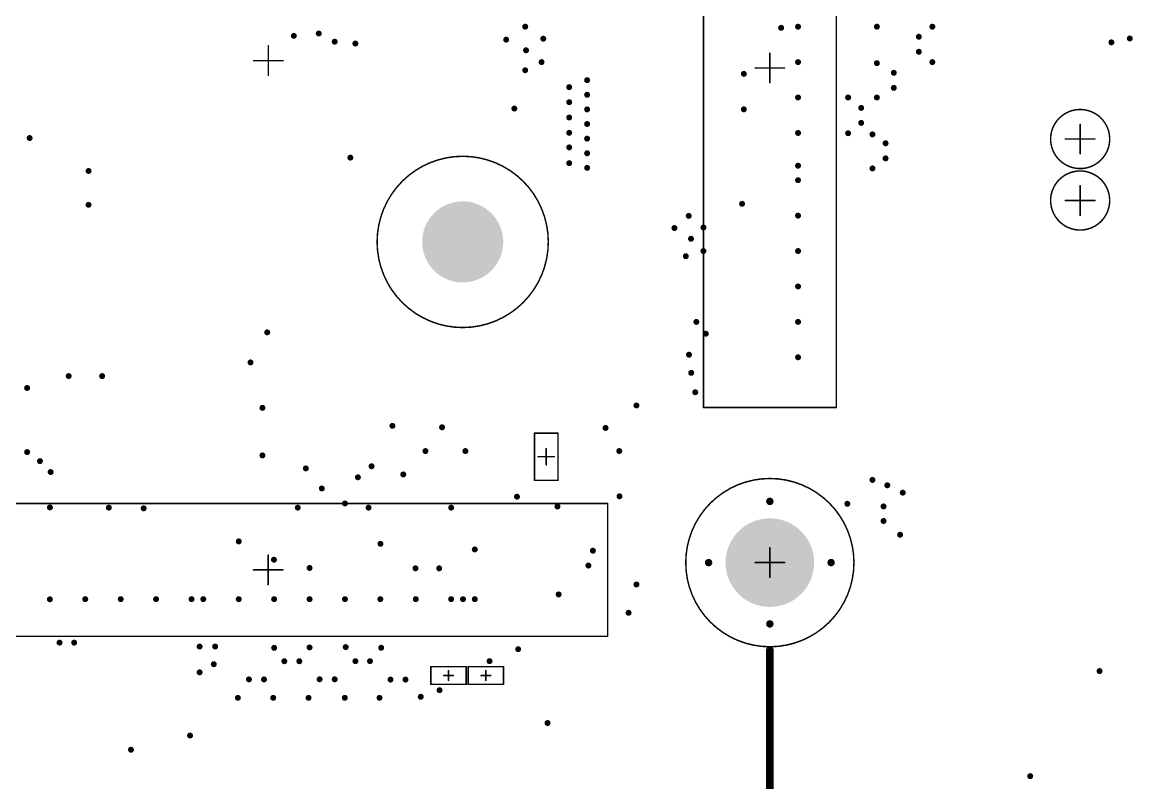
# Model space of a CAD drawing. Header units: inches. Extents: x -0.46 to 4.93, y -0.49 to 6.86.
# Drawn here: x 2.121 to 3.603, y 1.34 to 2.354 of the extents above; entities that cross this region are included whole.
import ezdxf

# ---------------------------------------------------------------- set-up
doc = ezdxf.new("R2010")
doc.units = ezdxf.units.IN
doc.header["$MEASUREMENT"] = 0
for name, color, linetype in [('Dimensions', 56, 'Continuous'), ('Pad Holes', 156, 'Continuous'), ('Top Courtyard', 56, 'Continuous'), ('Via Holes', 16, 'Continuous')]:
    doc.layers.add(name, color=color, linetype=linetype)

# ---------------------------------------------------------------- blocks, each defined once
blk = doc.blocks.new('TP100_200_NS_54')
at = {"layer": 'Top Courtyard'}
for points in [[(0.0394, 0, 0.00197, 0.00197, 1), (-0.0394, 0, 0.00197, 0.00197, 1)], [(-0.0005, 0.0197, 0.000984, 0.000984, 1), (0.0005, 0.0197, 0.000984, 0.000984, 1)], [(-0.0399, 0, 0.000984, 0.000984, 1), (-0.0389, 0, 0.000984, 0.000984, 1)], [(-0.0202, 0, 0.000984, 0.000984, 1), (-0.0192, 0, 0.000984, 0.000984, 1)], [(0.0192, 0, 0.000984, 0.000984, 1), (0.0202, 0, 0.000984, 0.000984, 1)], [(0.0389, 0, 0.000984, 0.000984, 1), (0.0399, 0, 0.000984, 0.000984, 1)], [(-0.0005, -0.0197, 0.000984, 0.000984, 1), (0.0005, -0.0197, 0.000984, 0.000984, 1)]]:
    blk.add_lwpolyline(points, format="xyseb", close=True, dxfattribs=at)
for points in [[(0, 0.0197, 0.00197, 0.00197, 0), (0, -0.0197, 0.00197, 0.00197, 0)], [(-0.0197, 0, 0.00197, 0.00197, 0), (0.0197, 0, 0.00197, 0.00197, 0)]]:
    blk.add_lwpolyline(points, format="xyseb", dxfattribs=at)
blk = doc.blocks.new('TP100_200_NS_55')
at = {"layer": 'Top Courtyard'}
for points in [[(0.0394, 0, 0.00197, 0.00197, 1), (-0.0394, 0, 0.00197, 0.00197, 1)], [(-0.0005, 0.0197, 0.000984, 0.000984, 1), (0.0005, 0.0197, 0.000984, 0.000984, 1)], [(-0.0399, 0, 0.000984, 0.000984, 1), (-0.0389, 0, 0.000984, 0.000984, 1)], [(-0.0202, 0, 0.000984, 0.000984, 1), (-0.0192, 0, 0.000984, 0.000984, 1)], [(0.0192, 0, 0.000984, 0.000984, 1), (0.0202, 0, 0.000984, 0.000984, 1)], [(0.0389, 0, 0.000984, 0.000984, 1), (0.0399, 0, 0.000984, 0.000984, 1)], [(-0.0005, -0.0197, 0.000984, 0.000984, 1), (0.0005, -0.0197, 0.000984, 0.000984, 1)]]:
    blk.add_lwpolyline(points, format="xyseb", close=True, dxfattribs=at)
for points in [[(0, 0.0197, 0.00197, 0.00197, 0), (0, -0.0197, 0.00197, 0.00197, 0)], [(-0.0197, 0, 0.00197, 0.00197, 0), (0.0197, 0, 0.00197, 0.00197, 0)]]:
    blk.add_lwpolyline(points, format="xyseb", dxfattribs=at)
blk = doc.blocks.new('RESC0402_1005__L_123')
at = {"layer": 'Top Courtyard'}
for points in [[(-0.0315, 0.0157, 0.00197, 0.00197, 0), (-0.0315, -0.0157, 0.00197, 0.00197, 0)], [(-0.0315, 0.0157, 0.00197, 0.00197, 0), (0.0315, 0.0157, 0.00197, 0.00197, 0)], [(0.0315, 0.0157, 0.00197, 0.00197, 0), (0.0315, -0.0157, 0.00197, 0.00197, 0)], [(-0.0108, 0, 0.00197, 0.00197, 0), (0.0108, 0, 0.00197, 0.00197, 0)], [(0, 0.0108, 0.00197, 0.00197, 0), (0, -0.0108, 0.00197, 0.00197, 0)], [(-0.0315, -0.0157, 0.00197, 0.00197, 0), (0.0315, -0.0157, 0.00197, 0.00197, 0)]]:
    blk.add_lwpolyline(points, format="xyseb", dxfattribs=at)
for points in [[(-0.032, 0.0157, 0.000984, 0.000984, 1), (-0.031, 0.0157, 0.000984, 0.000984, 1)], [(-0.032, 0.0157, 0.000984, 0.000984, 1), (-0.031, 0.0157, 0.000984, 0.000984, 1)], [(0.031, 0.0157, 0.000984, 0.000984, 1), (0.032, 0.0157, 0.000984, 0.000984, 1)], [(0.031, 0.0157, 0.000984, 0.000984, 1), (0.032, 0.0157, 0.000984, 0.000984, 1)], [(-0.0113, 0, 0.000984, 0.000984, 1), (-0.0103, 0, 0.000984, 0.000984, 1)], [(-0.0005, 0.0108, 0.000984, 0.000984, 1), (0.0005, 0.0108, 0.000984, 0.000984, 1)], [(0.0103, 0, 0.000984, 0.000984, 1), (0.0113, 0, 0.000984, 0.000984, 1)], [(-0.032, -0.0157, 0.000984, 0.000984, 1), (-0.031, -0.0157, 0.000984, 0.000984, 1)], [(-0.032, -0.0157, 0.000984, 0.000984, 1), (-0.031, -0.0157, 0.000984, 0.000984, 1)], [(-0.0005, -0.0108, 0.000984, 0.000984, 1), (0.0005, -0.0108, 0.000984, 0.000984, 1)], [(0.031, -0.0157, 0.000984, 0.000984, 1), (0.032, -0.0157, 0.000984, 0.000984, 1)], [(0.031, -0.0157, 0.000984, 0.000984, 1), (0.032, -0.0157, 0.000984, 0.000984, 1)]]:
    blk.add_lwpolyline(points, format="xyseb", close=True, dxfattribs=at)
blk = doc.blocks.new('MOUNTING_HOLE_M2_5_385')
at = {"layer": 'Pad Holes'}
h = blk.add_hatch(color=7, dxfattribs=at)
edge = h.paths.add_edge_path()
edge.add_arc((0, 0), 0.0541, 0, 360)
at = {"layer": 'Top Courtyard'}
for points in [[(0.1142, 0, 0.00197, 0.00197, 1), (-0.1142, 0, 0.00197, 0.00197, 1)], [(-0.1147, 0, 0.000984, 0.000984, 1), (-0.1137, 0, 0.000984, 0.000984, 1)], [(0.1137, 0, 0.000984, 0.000984, 1), (0.1147, 0, 0.000984, 0.000984, 1)]]:
    blk.add_lwpolyline(points, format="xyseb", close=True, dxfattribs=at)
blk = doc.blocks.new('RESC0201_0603__L_687')
at = {"layer": 'Top Courtyard'}
for points in [[(-0.0236, -0.0118, 0.00197, 0.00197, 0), (-0.0236, 0.0118, 0.00197, 0.00197, 0)], [(-0.0236, 0.0118, 0.00197, 0.00197, 0), (0.0236, 0.0118, 0.00197, 0.00197, 0)], [(-0.0065, 0, 0.00197, 0.00197, 0), (0.0065, 0, 0.00197, 0.00197, 0)], [(0, -0.0065, 0.00197, 0.00197, 0), (0, 0.0065, 0.00197, 0.00197, 0)], [(0.0236, -0.0118, 0.00197, 0.00197, 0), (0.0236, 0.0118, 0.00197, 0.00197, 0)], [(-0.0236, -0.0118, 0.00197, 0.00197, 0), (0.0236, -0.0118, 0.00197, 0.00197, 0)]]:
    blk.add_lwpolyline(points, format="xyseb", dxfattribs=at)
for points in [[(-0.0241, 0.0118, 0.000984, 0.000984, 1), (-0.0231, 0.0118, 0.000984, 0.000984, 1)], [(-0.0241, 0.0118, 0.000984, 0.000984, 1), (-0.0231, 0.0118, 0.000984, 0.000984, 1)], [(-0.007, 0, 0.000984, 0.000984, 1), (-0.006, 0, 0.000984, 0.000984, 1)], [(-0.0005, 0.0065, 0.000984, 0.000984, 1), (0.0005, 0.0065, 0.000984, 0.000984, 1)], [(0.006, 0, 0.000984, 0.000984, 1), (0.007, 0, 0.000984, 0.000984, 1)], [(0.0231, 0.0118, 0.000984, 0.000984, 1), (0.0241, 0.0118, 0.000984, 0.000984, 1)], [(0.0231, 0.0118, 0.000984, 0.000984, 1), (0.0241, 0.0118, 0.000984, 0.000984, 1)], [(-0.0241, -0.0118, 0.000984, 0.000984, 1), (-0.0231, -0.0118, 0.000984, 0.000984, 1)], [(-0.0241, -0.0118, 0.000984, 0.000984, 1), (-0.0231, -0.0118, 0.000984, 0.000984, 1)], [(-0.0005, -0.0065, 0.000984, 0.000984, 1), (0.0005, -0.0065, 0.000984, 0.000984, 1)], [(0.0231, -0.0118, 0.000984, 0.000984, 1), (0.0241, -0.0118, 0.000984, 0.000984, 1)], [(0.0231, -0.0118, 0.000984, 0.000984, 1), (0.0241, -0.0118, 0.000984, 0.000984, 1)]]:
    blk.add_lwpolyline(points, format="xyseb", close=True, dxfattribs=at)
blk = doc.blocks.new('RESC0201_0603__L_730')
at = {"layer": 'Top Courtyard'}
for points in [[(-0.0236, 0.0118, 0.00197, 0.00197, 0), (-0.0236, -0.0118, 0.00197, 0.00197, 0)], [(0.0236, 0.0118, 0.00197, 0.00197, 0), (-0.0236, 0.0118, 0.00197, 0.00197, 0)], [(0.0065, 0, 0.00197, 0.00197, 0), (-0.0065, 0, 0.00197, 0.00197, 0)], [(0, 0.0065, 0.00197, 0.00197, 0), (0, -0.0065, 0.00197, 0.00197, 0)], [(0.0236, 0.0118, 0.00197, 0.00197, 0), (0.0236, -0.0118, 0.00197, 0.00197, 0)], [(0.0236, -0.0118, 0.00197, 0.00197, 0), (-0.0236, -0.0118, 0.00197, 0.00197, 0)]]:
    blk.add_lwpolyline(points, format="xyseb", dxfattribs=at)
for points in [[(-0.0241, 0.0118, 0.000984, 0.000984, 1), (-0.0231, 0.0118, 0.000984, 0.000984, 1)], [(-0.0241, 0.0118, 0.000984, 0.000984, 1), (-0.0231, 0.0118, 0.000984, 0.000984, 1)], [(-0.007, 0, 0.000984, 0.000984, 1), (-0.006, 0, 0.000984, 0.000984, 1)], [(-0.0005, 0.0065, 0.000984, 0.000984, 1), (0.0005, 0.0065, 0.000984, 0.000984, 1)], [(0.006, 0, 0.000984, 0.000984, 1), (0.007, 0, 0.000984, 0.000984, 1)], [(0.0231, 0.0118, 0.000984, 0.000984, 1), (0.0241, 0.0118, 0.000984, 0.000984, 1)], [(0.0231, 0.0118, 0.000984, 0.000984, 1), (0.0241, 0.0118, 0.000984, 0.000984, 1)], [(-0.0241, -0.0118, 0.000984, 0.000984, 1), (-0.0231, -0.0118, 0.000984, 0.000984, 1)], [(-0.0241, -0.0118, 0.000984, 0.000984, 1), (-0.0231, -0.0118, 0.000984, 0.000984, 1)], [(-0.0005, -0.0065, 0.000984, 0.000984, 1), (0.0005, -0.0065, 0.000984, 0.000984, 1)], [(0.0231, -0.0118, 0.000984, 0.000984, 1), (0.0241, -0.0118, 0.000984, 0.000984, 1)], [(0.0231, -0.0118, 0.000984, 0.000984, 1), (0.0241, -0.0118, 0.000984, 0.000984, 1)]]:
    blk.add_lwpolyline(points, format="xyseb", close=True, dxfattribs=at)
blk = doc.blocks.new('9774030243R_760')
at = {"layer": 'Pad Holes'}
h = blk.add_hatch(color=7, dxfattribs=at)
edge = h.paths.add_edge_path()
edge.add_arc((0, 0), 0.0591, 0, 360)
at = {"layer": 'Via Holes'}
h = blk.add_hatch(color=7, dxfattribs=at)
edge = h.paths.add_edge_path()
edge.add_arc((0, 0.0817), 0.005, 0, 360)
h = blk.add_hatch(color=7, dxfattribs=at)
edge = h.paths.add_edge_path()
edge.add_arc((-0.0817, 0), 0.005, 0, 360)
h = blk.add_hatch(color=7, dxfattribs=at)
edge = h.paths.add_edge_path()
edge.add_arc((0.0817, 0), 0.005, 0, 360)
h = blk.add_hatch(color=7, dxfattribs=at)
edge = h.paths.add_edge_path()
edge.add_arc((0, -0.0817), 0.005, 0, 360)
at = {"layer": 'Top Courtyard'}
for points in [[(0.1122, 0, 0.00197, 0.00197, 1), (-0.1122, 0, 0.00197, 0.00197, 1)], [(-0.0005, 0.0197, 0.000984, 0.000984, 1), (0.0005, 0.0197, 0.000984, 0.000984, 1)], [(-0.1127, 0, 0.000984, 0.000984, 1), (-0.1117, 0, 0.000984, 0.000984, 1)], [(-0.0202, 0, 0.000984, 0.000984, 1), (-0.0192, 0, 0.000984, 0.000984, 1)], [(0.0192, 0, 0.000984, 0.000984, 1), (0.0202, 0, 0.000984, 0.000984, 1)], [(0.1117, 0, 0.000984, 0.000984, 1), (0.1127, 0, 0.000984, 0.000984, 1)], [(-0.0005, -0.0197, 0.000984, 0.000984, 1), (0.0005, -0.0197, 0.000984, 0.000984, 1)]]:
    blk.add_lwpolyline(points, format="xyseb", close=True, dxfattribs=at)
for points in [[(0, -0.0197, 0.00197, 0.00197, 0), (0, 0.0197, 0.00197, 0.00197, 0)], [(0.0197, 0, 0.00197, 0.00197, 0), (-0.0197, 0, 0.00197, 0.00197, 0)]]:
    blk.add_lwpolyline(points, format="xyseb", dxfattribs=at)
blk = doc.blocks.new('SOM_MAX_CONN_C_DF40HC_3_0_100DS_0_4V________781')
at = {"layer": 'Top Courtyard'}
for points in [[(-0.0886, 0.4528, 0.00197, 0.00197, 0), (-0.0886, -0.4528, 0.00197, 0.00197, 0)], [(-0.0886, 0.4528, 0.00197, 0.00197, 0), (0.0886, 0.4528, 0.00197, 0.00197, 0)], [(0.0886, 0.4528, 0.00197, 0.00197, 0), (0.0886, -0.4528, 0.00197, 0.00197, 0)], [(0, 0.0197, 0.00197, 0.00197, 0), (0, -0.0197, 0.00197, 0.00197, 0)], [(-0.0197, 0, 0.00197, 0.00197, 0), (0.0197, 0, 0.00197, 0.00197, 0)], [(-0.0886, -0.4528, 0.00197, 0.00197, 0), (0.0886, -0.4528, 0.00197, 0.00197, 0)]]:
    blk.add_lwpolyline(points, format="xyseb", dxfattribs=at)
for points in [[(-0.0891, 0.4528, 0.000984, 0.000984, 1), (-0.0881, 0.4528, 0.000984, 0.000984, 1)], [(-0.0891, 0.4528, 0.000984, 0.000984, 1), (-0.0881, 0.4528, 0.000984, 0.000984, 1)], [(0.0881, 0.4528, 0.000984, 0.000984, 1), (0.0891, 0.4528, 0.000984, 0.000984, 1)], [(0.0881, 0.4528, 0.000984, 0.000984, 1), (0.0891, 0.4528, 0.000984, 0.000984, 1)], [(-0.0005, 0.0197, 0.000984, 0.000984, 1), (0.0005, 0.0197, 0.000984, 0.000984, 1)], [(-0.0202, 0, 0.000984, 0.000984, 1), (-0.0192, 0, 0.000984, 0.000984, 1)], [(0.0192, 0, 0.000984, 0.000984, 1), (0.0202, 0, 0.000984, 0.000984, 1)], [(-0.0005, -0.0197, 0.000984, 0.000984, 1), (0.0005, -0.0197, 0.000984, 0.000984, 1)], [(-0.0891, -0.4528, 0.000984, 0.000984, 1), (-0.0881, -0.4528, 0.000984, 0.000984, 1)], [(-0.0891, -0.4528, 0.000984, 0.000984, 1), (-0.0881, -0.4528, 0.000984, 0.000984, 1)], [(0.0881, -0.4528, 0.000984, 0.000984, 1), (0.0891, -0.4528, 0.000984, 0.000984, 1)], [(0.0881, -0.4528, 0.000984, 0.000984, 1), (0.0891, -0.4528, 0.000984, 0.000984, 1)]]:
    blk.add_lwpolyline(points, format="xyseb", close=True, dxfattribs=at)
blk = doc.blocks.new('DF40HC_3_0__100DS_0_4V__S_M_MAX_A_S4_F_________1_786')
at = {"layer": 'Top Courtyard'}
for points in [[(-0.557, 0.6691, 0.00197, 0.00197, 1), (-0.7814, 0.6691, 0.00197, 0.00197, 1)], [(-0.4434, 0.7577, 0.000984, 0.000984, 1), (-0.4424, 0.7577, 0.000984, 0.000984, 1)], [(-0.4434, 0.7577, 0.000984, 0.000984, 1), (-0.4424, 0.7577, 0.000984, 0.000984, 1)], [(0.4621, 0.7577, 0.000984, 0.000984, 1), (0.4631, 0.7577, 0.000984, 0.000984, 1)], [(0.4621, 0.7577, 0.000984, 0.000984, 1), (0.4631, 0.7577, 0.000984, 0.000984, 1)], [(-0.6697, 0.6888, 0.000984, 0.000984, 1), (-0.6687, 0.6888, 0.000984, 0.000984, 1)], [(0.0094, 0.6888, 0.000984, 0.000984, 1), (0.0103, 0.6888, 0.000984, 0.000984, 1)], [(0.6689, 0.6888, 0.000984, 0.000984, 1), (0.6699, 0.6888, 0.000984, 0.000984, 1)], [(-0.7819, 0.6691, 0.000984, 0.000984, 1), (-0.7809, 0.6691, 0.000984, 0.000984, 1)], [(-0.6893, 0.6691, 0.000984, 0.000984, 1), (-0.6884, 0.6691, 0.000984, 0.000984, 1)], [(-0.65, 0.6691, 0.000984, 0.000984, 1), (-0.649, 0.6691, 0.000984, 0.000984, 1)], [(-0.5575, 0.6691, 0.000984, 0.000984, 1), (-0.5565, 0.6691, 0.000984, 0.000984, 1)], [(-0.0103, 0.6691, 0.000984, 0.000984, 1), (-0.0093, 0.6691, 0.000984, 0.000984, 1)], [(0.029, 0.6691, 0.000984, 0.000984, 1), (0.03, 0.6691, 0.000984, 0.000984, 1)], [(0.6492, 0.6691, 0.000984, 0.000984, 1), (0.6502, 0.6691, 0.000984, 0.000984, 1)], [(0.6886, 0.6691, 0.000984, 0.000984, 1), (0.6896, 0.6691, 0.000984, 0.000984, 1)], [(-0.6697, 0.6495, 0.000984, 0.000984, 1), (-0.6687, 0.6495, 0.000984, 0.000984, 1)], [(0.0094, 0.6495, 0.000984, 0.000984, 1), (0.0103, 0.6495, 0.000984, 0.000984, 1)], [(0.6689, 0.6495, 0.000984, 0.000984, 1), (0.6699, 0.6495, 0.000984, 0.000984, 1)], [(-0.4434, 0.5806, 0.000984, 0.000984, 1), (-0.4424, 0.5806, 0.000984, 0.000984, 1)], [(-0.4434, 0.5806, 0.000984, 0.000984, 1), (-0.4424, 0.5806, 0.000984, 0.000984, 1)], [(0.4621, 0.5806, 0.000984, 0.000984, 1), (0.4631, 0.5806, 0.000984, 0.000984, 1)], [(0.4621, 0.5806, 0.000984, 0.000984, 1), (0.4631, 0.5806, 0.000984, 0.000984, 1)], [(-0.0005, 0.0197, 0.000984, 0.000984, 1), (0.0005, 0.0197, 0.000984, 0.000984, 1)], [(0.6787, 0.0195, 0.000984, 0.000984, 1), (0.6796, 0.0195, 0.000984, 0.000984, 1)], [(-0.0202, 0, 0.000984, 0.000984, 1), (-0.0192, 0, 0.000984, 0.000984, 1)], [(0.0192, 0, 0.000984, 0.000984, 1), (0.0202, 0, 0.000984, 0.000984, 1)], [(0.659, -0.0001, 0.000984, 0.000984, 1), (0.66, -0.0001, 0.000984, 0.000984, 1)], [(0.6983, -0.0001, 0.000984, 0.000984, 1), (0.6993, -0.0001, 0.000984, 0.000984, 1)], [(-0.0005, -0.0197, 0.000984, 0.000984, 1), (0.0005, -0.0197, 0.000984, 0.000984, 1)], [(0.6787, -0.0198, 0.000984, 0.000984, 1), (0.6796, -0.0198, 0.000984, 0.000984, 1)], [(-0.6697, -0.6497, 0.000984, 0.000984, 1), (-0.6687, -0.6497, 0.000984, 0.000984, 1)], [(0.0094, -0.6497, 0.000984, 0.000984, 1), (0.0103, -0.6497, 0.000984, 0.000984, 1)], [(0.6689, -0.6497, 0.000984, 0.000984, 1), (0.6699, -0.6497, 0.000984, 0.000984, 1)], [(-0.6893, -0.6694, 0.000984, 0.000984, 1), (-0.6884, -0.6694, 0.000984, 0.000984, 1)], [(-0.65, -0.6694, 0.000984, 0.000984, 1), (-0.649, -0.6694, 0.000984, 0.000984, 1)], [(-0.0103, -0.6694, 0.000984, 0.000984, 1), (-0.0093, -0.6694, 0.000984, 0.000984, 1)], [(0.029, -0.6694, 0.000984, 0.000984, 1), (0.03, -0.6694, 0.000984, 0.000984, 1)], [(0.6492, -0.6694, 0.000984, 0.000984, 1), (0.6502, -0.6694, 0.000984, 0.000984, 1)], [(0.6886, -0.6694, 0.000984, 0.000984, 1), (0.6896, -0.6694, 0.000984, 0.000984, 1)], [(-0.6697, -0.6891, 0.000984, 0.000984, 1), (-0.6687, -0.6891, 0.000984, 0.000984, 1)], [(0.0094, -0.6891, 0.000984, 0.000984, 1), (0.0103, -0.6891, 0.000984, 0.000984, 1)], [(0.6689, -0.6891, 0.000984, 0.000984, 1), (0.6699, -0.6891, 0.000984, 0.000984, 1)]]:
    blk.add_lwpolyline(points, format="xyseb", close=True, dxfattribs=at)
for points in [[(0.4626, 0.7577, 0.00197, 0.00197, 0), (-0.4429, 0.7577, 0.00197, 0.00197, 0)], [(-0.4429, 0.5806, 0.00197, 0.00197, 0), (-0.4429, 0.7577, 0.00197, 0.00197, 0)], [(0.4626, 0.5806, 0.00197, 0.00197, 0), (0.4626, 0.7577, 0.00197, 0.00197, 0)], [(-0.6692, 0.6495, 0.00197, 0.00197, 0), (-0.6692, 0.6888, 0.00197, 0.00197, 0)], [(0.0099, 0.6495, 0.00197, 0.00197, 0), (0.0099, 0.6888, 0.00197, 0.00197, 0)], [(0.6694, 0.6495, 0.00197, 0.00197, 0), (0.6694, 0.6888, 0.00197, 0.00197, 0)], [(-0.6495, 0.6691, 0.00197, 0.00197, 0), (-0.6888, 0.6691, 0.00197, 0.00197, 0)], [(0.0295, 0.6691, 0.00197, 0.00197, 0), (-0.0098, 0.6691, 0.00197, 0.00197, 0)], [(0.6891, 0.6691, 0.00197, 0.00197, 0), (0.6497, 0.6691, 0.00197, 0.00197, 0)], [(0.4626, 0.5806, 0.00197, 0.00197, 0), (-0.4429, 0.5806, 0.00197, 0.00197, 0)], [(0, -0.0197, 0.00197, 0.00197, 0), (0, 0.0197, 0.00197, 0.00197, 0)], [(0.6791, -0.0198, 0.00197, 0.00197, 0), (0.6791, 0.0195, 0.00197, 0.00197, 0)], [(0.0197, 0, 0.00197, 0.00197, 0), (-0.0197, 0, 0.00197, 0.00197, 0)], [(0.6988, -0.0001, 0.00197, 0.00197, 0), (0.6595, -0.0001, 0.00197, 0.00197, 0)], [(-0.6692, -0.6891, 0.00197, 0.00197, 0), (-0.6692, -0.6497, 0.00197, 0.00197, 0)], [(0.0099, -0.6891, 0.00197, 0.00197, 0), (0.0099, -0.6497, 0.00197, 0.00197, 0)], [(0.6694, -0.6891, 0.00197, 0.00197, 0), (0.6694, -0.6497, 0.00197, 0.00197, 0)], [(-0.6495, -0.6694, 0.00197, 0.00197, 0), (-0.6888, -0.6694, 0.00197, 0.00197, 0)], [(0.0295, -0.6694, 0.00197, 0.00197, 0), (-0.0098, -0.6694, 0.00197, 0.00197, 0)], [(0.6891, -0.6694, 0.00197, 0.00197, 0), (0.6497, -0.6694, 0.00197, 0.00197, 0)]]:
    blk.add_lwpolyline(points, format="xyseb", dxfattribs=at)

msp = doc.modelspace()

# ---------------------------------------------------------------- hatches: boundary and pattern name
at = {"layer": 'Via Holes'}
h = msp.add_hatch(color=7, dxfattribs=at)
edge = h.paths.add_edge_path()
edge.add_arc((2.5171, 2.3387), 0.004, 0, 360)
h = msp.add_hatch(color=7, dxfattribs=at)
edge = h.paths.add_edge_path()
edge.add_arc((2.7926, 2.3478), 0.004, 0, 360)
h = msp.add_hatch(color=7, dxfattribs=at)
edge = h.paths.add_edge_path()
edge.add_arc((3.134, 2.3463), 0.004, 0, 360)
h = msp.add_hatch(color=7, dxfattribs=at)
edge = h.paths.add_edge_path()
edge.add_arc((3.1566, 2.3478), 0.004, 0, 360)
h = msp.add_hatch(color=7, dxfattribs=at)
edge = h.paths.add_edge_path()
edge.add_arc((3.2618, 2.3478), 0.004, 0, 360)
h = msp.add_hatch(color=7, dxfattribs=at)
edge = h.paths.add_edge_path()
edge.add_arc((3.3358, 2.3478), 0.004, 0, 360)
h = msp.add_hatch(color=7, dxfattribs=at)
edge = h.paths.add_edge_path()
edge.add_arc((2.4839, 2.3356), 0.004, 0, 360)
h = msp.add_hatch(color=7, dxfattribs=at)
edge = h.paths.add_edge_path()
edge.add_arc((2.5384, 2.3278), 0.004, 0, 360)
h = msp.add_hatch(color=7, dxfattribs=at)
edge = h.paths.add_edge_path()
edge.add_arc((2.566, 2.3253), 0.004, 0, 360)
h = msp.add_hatch(color=7, dxfattribs=at)
edge = h.paths.add_edge_path()
edge.add_arc((2.7672, 2.3305), 0.004, 0, 360)
h = msp.add_hatch(color=7, dxfattribs=at)
edge = h.paths.add_edge_path()
edge.add_arc((2.8167, 2.3318), 0.004, 0, 360)
h = msp.add_hatch(color=7, dxfattribs=at)
edge = h.paths.add_edge_path()
edge.add_arc((3.3178, 2.3344), 0.004, 0, 360)
h = msp.add_hatch(color=7, dxfattribs=at)
edge = h.paths.add_edge_path()
edge.add_arc((3.5747, 2.3269), 0.004, 0, 360)
h = msp.add_hatch(color=7, dxfattribs=at)
edge = h.paths.add_edge_path()
edge.add_arc((3.5992, 2.3321), 0.004, 0, 360)
h = msp.add_hatch(color=7, dxfattribs=at)
edge = h.paths.add_edge_path()
edge.add_arc((2.7937, 2.3163), 0.004, 0, 360)
h = msp.add_hatch(color=7, dxfattribs=at)
edge = h.paths.add_edge_path()
edge.add_arc((3.3178, 2.3144), 0.004, 0, 360)
h = msp.add_hatch(color=7, dxfattribs=at)
edge = h.paths.add_edge_path()
edge.add_arc((2.8144, 2.3006), 0.004, 0, 360)
h = msp.add_hatch(color=7, dxfattribs=at)
edge = h.paths.add_edge_path()
edge.add_arc((3.1566, 2.3006), 0.004, 0, 360)
h = msp.add_hatch(color=7, dxfattribs=at)
edge = h.paths.add_edge_path()
edge.add_arc((3.2618, 2.2992), 0.004, 0, 360)
h = msp.add_hatch(color=7, dxfattribs=at)
edge = h.paths.add_edge_path()
edge.add_arc((3.3358, 2.3006), 0.004, 0, 360)
h = msp.add_hatch(color=7, dxfattribs=at)
edge = h.paths.add_edge_path()
edge.add_arc((2.7926, 2.2897), 0.004, 0, 360)
h = msp.add_hatch(color=7, dxfattribs=at)
edge = h.paths.add_edge_path()
edge.add_arc((3.0843, 2.2849), 0.004, 0, 360)
h = msp.add_hatch(color=7, dxfattribs=at)
edge = h.paths.add_edge_path()
edge.add_arc((3.2844, 2.2863), 0.004, 0, 360)
h = msp.add_hatch(color=7, dxfattribs=at)
edge = h.paths.add_edge_path()
edge.add_arc((2.8513, 2.2672), 0.004, 0, 360)
h = msp.add_hatch(color=7, dxfattribs=at)
edge = h.paths.add_edge_path()
edge.add_arc((2.8752, 2.2765), 0.004, 0, 360)
h = msp.add_hatch(color=7, dxfattribs=at)
edge = h.paths.add_edge_path()
edge.add_arc((3.2844, 2.2662), 0.004, 0, 360)
h = msp.add_hatch(color=7, dxfattribs=at)
edge = h.paths.add_edge_path()
edge.add_arc((2.8752, 2.257), 0.004, 0, 360)
h = msp.add_hatch(color=7, dxfattribs=at)
edge = h.paths.add_edge_path()
edge.add_arc((3.1566, 2.2534), 0.004, 0, 360)
h = msp.add_hatch(color=7, dxfattribs=at)
edge = h.paths.add_edge_path()
edge.add_arc((3.2234, 2.2534), 0.004, 0, 360)
h = msp.add_hatch(color=7, dxfattribs=at)
edge = h.paths.add_edge_path()
edge.add_arc((3.2618, 2.2534), 0.004, 0, 360)
h = msp.add_hatch(color=7, dxfattribs=at)
edge = h.paths.add_edge_path()
edge.add_arc((2.7781, 2.2386), 0.004, 0, 360)
h = msp.add_hatch(color=7, dxfattribs=at)
edge = h.paths.add_edge_path()
edge.add_arc((2.8513, 2.2471), 0.004, 0, 360)
h = msp.add_hatch(color=7, dxfattribs=at)
edge = h.paths.add_edge_path()
edge.add_arc((2.8752, 2.2375), 0.004, 0, 360)
h = msp.add_hatch(color=7, dxfattribs=at)
edge = h.paths.add_edge_path()
edge.add_arc((3.0843, 2.2376), 0.004, 0, 360)
h = msp.add_hatch(color=7, dxfattribs=at)
edge = h.paths.add_edge_path()
edge.add_arc((3.2409, 2.2395), 0.004, 0, 360)
h = msp.add_hatch(color=7, dxfattribs=at)
edge = h.paths.add_edge_path()
edge.add_arc((2.8513, 2.2267), 0.004, 0, 360)
h = msp.add_hatch(color=7, dxfattribs=at)
edge = h.paths.add_edge_path()
edge.add_arc((3.2409, 2.2195), 0.004, 0, 360)
h = msp.add_hatch(color=7, dxfattribs=at)
edge = h.paths.add_edge_path()
edge.add_arc((2.8513, 2.2063), 0.004, 0, 360)
h = msp.add_hatch(color=7, dxfattribs=at)
edge = h.paths.add_edge_path()
edge.add_arc((2.8752, 2.218), 0.004, 0, 360)
h = msp.add_hatch(color=7, dxfattribs=at)
edge = h.paths.add_edge_path()
edge.add_arc((3.1566, 2.2061), 0.004, 0, 360)
h = msp.add_hatch(color=7, dxfattribs=at)
edge = h.paths.add_edge_path()
edge.add_arc((3.2234, 2.2057), 0.004, 0, 360)
h = msp.add_hatch(color=7, dxfattribs=at)
edge = h.paths.add_edge_path()
edge.add_arc((3.2559, 2.2042), 0.004, 0, 360)
h = msp.add_hatch(color=7, dxfattribs=at)
edge = h.paths.add_edge_path()
edge.add_arc((2.1314, 2.1993), 0.004, 0, 360)
h = msp.add_hatch(color=7, dxfattribs=at)
edge = h.paths.add_edge_path()
edge.add_arc((2.8752, 2.1985), 0.004, 0, 360)
h = msp.add_hatch(color=7, dxfattribs=at)
edge = h.paths.add_edge_path()
edge.add_arc((3.2734, 2.1923), 0.004, 0, 360)
h = msp.add_hatch(color=7, dxfattribs=at)
edge = h.paths.add_edge_path()
edge.add_arc((2.8513, 2.1868), 0.004, 0, 360)
h = msp.add_hatch(color=7, dxfattribs=at)
edge = h.paths.add_edge_path()
edge.add_arc((2.8752, 2.179), 0.004, 0, 360)
h = msp.add_hatch(color=7, dxfattribs=at)
edge = h.paths.add_edge_path()
edge.add_arc((2.5593, 2.1732), 0.004, 0, 360)
h = msp.add_hatch(color=7, dxfattribs=at)
edge = h.paths.add_edge_path()
edge.add_arc((2.8513, 2.1658), 0.004, 0, 360)
h = msp.add_hatch(color=7, dxfattribs=at)
edge = h.paths.add_edge_path()
edge.add_arc((2.8752, 2.1595), 0.004, 0, 360)
h = msp.add_hatch(color=7, dxfattribs=at)
edge = h.paths.add_edge_path()
edge.add_arc((3.1566, 2.1624), 0.004, 0, 360)
h = msp.add_hatch(color=7, dxfattribs=at)
edge = h.paths.add_edge_path()
edge.add_arc((3.2734, 2.1722), 0.004, 0, 360)
h = msp.add_hatch(color=7, dxfattribs=at)
edge = h.paths.add_edge_path()
edge.add_arc((2.21, 2.1554), 0.004, 0, 360)
h = msp.add_hatch(color=7, dxfattribs=at)
edge = h.paths.add_edge_path()
edge.add_arc((3.2559, 2.1588), 0.004, 0, 360)
h = msp.add_hatch(color=7, dxfattribs=at)
edge = h.paths.add_edge_path()
edge.add_arc((3.1566, 2.1431), 0.004, 0, 360)
h = msp.add_hatch(color=7, dxfattribs=at)
edge = h.paths.add_edge_path()
edge.add_arc((2.21, 2.1103), 0.004, 0, 360)
h = msp.add_hatch(color=7, dxfattribs=at)
edge = h.paths.add_edge_path()
edge.add_arc((3.0819, 2.1116), 0.004, 0, 360)
h = msp.add_hatch(color=7, dxfattribs=at)
edge = h.paths.add_edge_path()
edge.add_arc((3.0108, 2.0955), 0.004, 0, 360)
h = msp.add_hatch(color=7, dxfattribs=at)
edge = h.paths.add_edge_path()
edge.add_arc((3.1566, 2.0958), 0.004, 0, 360)
h = msp.add_hatch(color=7, dxfattribs=at)
edge = h.paths.add_edge_path()
edge.add_arc((2.9917, 2.0793), 0.004, 0, 360)
h = msp.add_hatch(color=7, dxfattribs=at)
edge = h.paths.add_edge_path()
edge.add_arc((3.0304, 2.08), 0.004, 0, 360)
h = msp.add_hatch(color=7, dxfattribs=at)
edge = h.paths.add_edge_path()
edge.add_arc((3.0138, 2.065), 0.004, 0, 360)
h = msp.add_hatch(color=7, dxfattribs=at)
edge = h.paths.add_edge_path()
edge.add_arc((3.0069, 2.0417), 0.004, 0, 360)
h = msp.add_hatch(color=7, dxfattribs=at)
edge = h.paths.add_edge_path()
edge.add_arc((3.0304, 2.0486), 0.004, 0, 360)
h = msp.add_hatch(color=7, dxfattribs=at)
edge = h.paths.add_edge_path()
edge.add_arc((3.1566, 2.0486), 0.004, 0, 360)
h = msp.add_hatch(color=7, dxfattribs=at)
edge = h.paths.add_edge_path()
edge.add_arc((3.1566, 2.0014), 0.004, 0, 360)
h = msp.add_hatch(color=7, dxfattribs=at)
edge = h.paths.add_edge_path()
edge.add_arc((3.0209, 1.9541), 0.004, 0, 360)
h = msp.add_hatch(color=7, dxfattribs=at)
edge = h.paths.add_edge_path()
edge.add_arc((3.1566, 1.9541), 0.004, 0, 360)
h = msp.add_hatch(color=7, dxfattribs=at)
edge = h.paths.add_edge_path()
edge.add_arc((2.4484, 1.9402), 0.004, 0, 360)
h = msp.add_hatch(color=7, dxfattribs=at)
edge = h.paths.add_edge_path()
edge.add_arc((3.0335, 1.9384), 0.004, 0, 360)
h = msp.add_hatch(color=7, dxfattribs=at)
edge = h.paths.add_edge_path()
edge.add_arc((3.0111, 1.9104), 0.004, 0, 360)
h = msp.add_hatch(color=7, dxfattribs=at)
edge = h.paths.add_edge_path()
edge.add_arc((2.4261, 1.9001), 0.004, 0, 360)
h = msp.add_hatch(color=7, dxfattribs=at)
edge = h.paths.add_edge_path()
edge.add_arc((3.1566, 1.9069), 0.004, 0, 360)
h = msp.add_hatch(color=7, dxfattribs=at)
edge = h.paths.add_edge_path()
edge.add_arc((2.1835, 1.8819), 0.004, 0, 360)
h = msp.add_hatch(color=7, dxfattribs=at)
edge = h.paths.add_edge_path()
edge.add_arc((2.2281, 1.8819), 0.004, 0, 360)
h = msp.add_hatch(color=7, dxfattribs=at)
edge = h.paths.add_edge_path()
edge.add_arc((3.0141, 1.8862), 0.004, 0, 360)
h = msp.add_hatch(color=7, dxfattribs=at)
edge = h.paths.add_edge_path()
edge.add_arc((2.128, 1.866), 0.004, 0, 360)
h = msp.add_hatch(color=7, dxfattribs=at)
edge = h.paths.add_edge_path()
edge.add_arc((3.0195, 1.8603), 0.004, 0, 360)
h = msp.add_hatch(color=7, dxfattribs=at)
edge = h.paths.add_edge_path()
edge.add_arc((2.442, 1.8395), 0.004, 0, 360)
h = msp.add_hatch(color=7, dxfattribs=at)
edge = h.paths.add_edge_path()
edge.add_arc((2.941, 1.8427), 0.004, 0, 360)
h = msp.add_hatch(color=7, dxfattribs=at)
edge = h.paths.add_edge_path()
edge.add_arc((2.6154, 1.8155), 0.004, 0, 360)
h = msp.add_hatch(color=7, dxfattribs=at)
edge = h.paths.add_edge_path()
edge.add_arc((2.6816, 1.8136), 0.004, 0, 360)
h = msp.add_hatch(color=7, dxfattribs=at)
edge = h.paths.add_edge_path()
edge.add_arc((2.8998, 1.8127), 0.004, 0, 360)
h = msp.add_hatch(color=7, dxfattribs=at)
edge = h.paths.add_edge_path()
edge.add_arc((2.128, 1.7805), 0.004, 0, 360)
h = msp.add_hatch(color=7, dxfattribs=at)
edge = h.paths.add_edge_path()
edge.add_arc((2.442, 1.7761), 0.004, 0, 360)
h = msp.add_hatch(color=7, dxfattribs=at)
edge = h.paths.add_edge_path()
edge.add_arc((2.6595, 1.7819), 0.004, 0, 360)
h = msp.add_hatch(color=7, dxfattribs=at)
edge = h.paths.add_edge_path()
edge.add_arc((2.7128, 1.7819), 0.004, 0, 360)
h = msp.add_hatch(color=7, dxfattribs=at)
edge = h.paths.add_edge_path()
edge.add_arc((2.9181, 1.7819), 0.004, 0, 360)
h = msp.add_hatch(color=7, dxfattribs=at)
edge = h.paths.add_edge_path()
edge.add_arc((2.1452, 1.7685), 0.004, 0, 360)
h = msp.add_hatch(color=7, dxfattribs=at)
edge = h.paths.add_edge_path()
edge.add_arc((2.5876, 1.7616), 0.004, 0, 360)
h = msp.add_hatch(color=7, dxfattribs=at)
edge = h.paths.add_edge_path()
edge.add_arc((2.1594, 1.7539), 0.004, 0, 360)
h = msp.add_hatch(color=7, dxfattribs=at)
edge = h.paths.add_edge_path()
edge.add_arc((2.4999, 1.7588), 0.004, 0, 360)
h = msp.add_hatch(color=7, dxfattribs=at)
edge = h.paths.add_edge_path()
edge.add_arc((2.5694, 1.7469), 0.004, 0, 360)
h = msp.add_hatch(color=7, dxfattribs=at)
edge = h.paths.add_edge_path()
edge.add_arc((2.6299, 1.7507), 0.004, 0, 360)
h = msp.add_hatch(color=7, dxfattribs=at)
edge = h.paths.add_edge_path()
edge.add_arc((2.5212, 1.732), 0.004, 0, 360)
h = msp.add_hatch(color=7, dxfattribs=at)
edge = h.paths.add_edge_path()
edge.add_arc((3.2559, 1.7434), 0.004, 0, 360)
h = msp.add_hatch(color=7, dxfattribs=at)
edge = h.paths.add_edge_path()
edge.add_arc((3.2757, 1.7362), 0.004, 0, 360)
h = msp.add_hatch(color=7, dxfattribs=at)
edge = h.paths.add_edge_path()
edge.add_arc((2.7816, 1.721), 0.004, 0, 360)
h = msp.add_hatch(color=7, dxfattribs=at)
edge = h.paths.add_edge_path()
edge.add_arc((2.9184, 1.7215), 0.004, 0, 360)
h = msp.add_hatch(color=7, dxfattribs=at)
edge = h.paths.add_edge_path()
edge.add_arc((3.2963, 1.7264), 0.004, 0, 360)
h = msp.add_hatch(color=7, dxfattribs=at)
edge = h.paths.add_edge_path()
edge.add_arc((2.1585, 1.7067), 0.004, 0, 360)
h = msp.add_hatch(color=7, dxfattribs=at)
edge = h.paths.add_edge_path()
edge.add_arc((2.2371, 1.7064), 0.004, 0, 360)
h = msp.add_hatch(color=7, dxfattribs=at)
edge = h.paths.add_edge_path()
edge.add_arc((2.2835, 1.7055), 0.004, 0, 360)
h = msp.add_hatch(color=7, dxfattribs=at)
edge = h.paths.add_edge_path()
edge.add_arc((2.4891, 1.7064), 0.004, 0, 360)
h = msp.add_hatch(color=7, dxfattribs=at)
edge = h.paths.add_edge_path()
edge.add_arc((2.5521, 1.712), 0.004, 0, 360)
h = msp.add_hatch(color=7, dxfattribs=at)
edge = h.paths.add_edge_path()
edge.add_arc((2.5836, 1.7064), 0.004, 0, 360)
h = msp.add_hatch(color=7, dxfattribs=at)
edge = h.paths.add_edge_path()
edge.add_arc((2.6938, 1.7064), 0.004, 0, 360)
h = msp.add_hatch(color=7, dxfattribs=at)
edge = h.paths.add_edge_path()
edge.add_arc((2.8356, 1.7079), 0.004, 0, 360)
h = msp.add_hatch(color=7, dxfattribs=at)
edge = h.paths.add_edge_path()
edge.add_arc((3.2224, 1.7116), 0.004, 0, 360)
h = msp.add_hatch(color=7, dxfattribs=at)
edge = h.paths.add_edge_path()
edge.add_arc((3.2707, 1.7081), 0.004, 0, 360)
h = msp.add_hatch(color=7, dxfattribs=at)
edge = h.paths.add_edge_path()
edge.add_arc((3.2707, 1.6886), 0.004, 0, 360)
h = msp.add_hatch(color=7, dxfattribs=at)
edge = h.paths.add_edge_path()
edge.add_arc((2.4104, 1.6614), 0.004, 0, 360)
h = msp.add_hatch(color=7, dxfattribs=at)
edge = h.paths.add_edge_path()
edge.add_arc((2.5995, 1.6582), 0.004, 0, 360)
h = msp.add_hatch(color=7, dxfattribs=at)
edge = h.paths.add_edge_path()
edge.add_arc((3.2928, 1.6703), 0.004, 0, 360)
h = msp.add_hatch(color=7, dxfattribs=at)
edge = h.paths.add_edge_path()
edge.add_arc((2.7253, 1.6507), 0.004, 0, 360)
h = msp.add_hatch(color=7, dxfattribs=at)
edge = h.paths.add_edge_path()
edge.add_arc((2.8829, 1.649), 0.004, 0, 360)
h = msp.add_hatch(color=7, dxfattribs=at)
edge = h.paths.add_edge_path()
edge.add_arc((2.4574, 1.637), 0.004, 0, 360)
h = msp.add_hatch(color=7, dxfattribs=at)
edge = h.paths.add_edge_path()
edge.add_arc((2.5049, 1.626), 0.004, 0, 360)
h = msp.add_hatch(color=7, dxfattribs=at)
edge = h.paths.add_edge_path()
edge.add_arc((2.8769, 1.6292), 0.004, 0, 360)
h = msp.add_hatch(color=7, dxfattribs=at)
edge = h.paths.add_edge_path()
edge.add_arc((2.6462, 1.6255), 0.004, 0, 360)
h = msp.add_hatch(color=7, dxfattribs=at)
edge = h.paths.add_edge_path()
edge.add_arc((2.6778, 1.6255), 0.004, 0, 360)
h = msp.add_hatch(color=7, dxfattribs=at)
edge = h.paths.add_edge_path()
edge.add_arc((2.941, 1.6039), 0.004, 0, 360)
h = msp.add_hatch(color=7, dxfattribs=at)
edge = h.paths.add_edge_path()
edge.add_arc((2.1584, 1.5842), 0.004, 0, 360)
h = msp.add_hatch(color=7, dxfattribs=at)
edge = h.paths.add_edge_path()
edge.add_arc((2.2056, 1.5844), 0.004, 0, 360)
h = msp.add_hatch(color=7, dxfattribs=at)
edge = h.paths.add_edge_path()
edge.add_arc((2.2529, 1.5844), 0.004, 0, 360)
h = msp.add_hatch(color=7, dxfattribs=at)
edge = h.paths.add_edge_path()
edge.add_arc((2.3001, 1.5844), 0.004, 0, 360)
h = msp.add_hatch(color=7, dxfattribs=at)
edge = h.paths.add_edge_path()
edge.add_arc((2.3474, 1.5844), 0.004, 0, 360)
h = msp.add_hatch(color=7, dxfattribs=at)
edge = h.paths.add_edge_path()
edge.add_arc((2.3631, 1.5844), 0.004, 0, 360)
h = msp.add_hatch(color=7, dxfattribs=at)
edge = h.paths.add_edge_path()
edge.add_arc((2.4104, 1.5844), 0.004, 0, 360)
h = msp.add_hatch(color=7, dxfattribs=at)
edge = h.paths.add_edge_path()
edge.add_arc((2.4576, 1.5844), 0.004, 0, 360)
h = msp.add_hatch(color=7, dxfattribs=at)
edge = h.paths.add_edge_path()
edge.add_arc((2.5049, 1.5844), 0.004, 0, 360)
h = msp.add_hatch(color=7, dxfattribs=at)
edge = h.paths.add_edge_path()
edge.add_arc((2.5521, 1.5844), 0.004, 0, 360)
h = msp.add_hatch(color=7, dxfattribs=at)
edge = h.paths.add_edge_path()
edge.add_arc((2.5993, 1.5844), 0.004, 0, 360)
h = msp.add_hatch(color=7, dxfattribs=at)
edge = h.paths.add_edge_path()
edge.add_arc((2.6466, 1.5844), 0.004, 0, 360)
h = msp.add_hatch(color=7, dxfattribs=at)
edge = h.paths.add_edge_path()
edge.add_arc((2.6938, 1.5844), 0.004, 0, 360)
h = msp.add_hatch(color=7, dxfattribs=at)
edge = h.paths.add_edge_path()
edge.add_arc((2.7096, 1.5844), 0.004, 0, 360)
h = msp.add_hatch(color=7, dxfattribs=at)
edge = h.paths.add_edge_path()
edge.add_arc((2.7253, 1.5844), 0.004, 0, 360)
h = msp.add_hatch(color=7, dxfattribs=at)
edge = h.paths.add_edge_path()
edge.add_arc((2.8372, 1.5907), 0.004, 0, 360)
h = msp.add_hatch(color=7, dxfattribs=at)
edge = h.paths.add_edge_path()
edge.add_arc((2.9305, 1.5662), 0.004, 0, 360)
h = msp.add_hatch(color=7, dxfattribs=at)
edge = h.paths.add_edge_path()
edge.add_arc((2.1713, 1.5264), 0.004, 0, 360)
h = msp.add_hatch(color=7, dxfattribs=at)
edge = h.paths.add_edge_path()
edge.add_arc((2.1908, 1.5264), 0.004, 0, 360)
h = msp.add_hatch(color=7, dxfattribs=at)
edge = h.paths.add_edge_path()
edge.add_arc((2.3582, 1.5212), 0.004, 0, 360)
h = msp.add_hatch(color=7, dxfattribs=at)
edge = h.paths.add_edge_path()
edge.add_arc((2.3789, 1.5212), 0.004, 0, 360)
h = msp.add_hatch(color=7, dxfattribs=at)
edge = h.paths.add_edge_path()
edge.add_arc((2.4576, 1.5194), 0.004, 0, 360)
h = msp.add_hatch(color=7, dxfattribs=at)
edge = h.paths.add_edge_path()
edge.add_arc((2.5049, 1.52), 0.004, 0, 360)
h = msp.add_hatch(color=7, dxfattribs=at)
edge = h.paths.add_edge_path()
edge.add_arc((2.5531, 1.5205), 0.004, 0, 360)
h = msp.add_hatch(color=7, dxfattribs=at)
edge = h.paths.add_edge_path()
edge.add_arc((2.6004, 1.5196), 0.004, 0, 360)
h = msp.add_hatch(color=7, dxfattribs=at)
edge = h.paths.add_edge_path()
edge.add_arc((2.7832, 1.5177), 0.004, 0, 360)
h = msp.add_hatch(color=7, dxfattribs=at)
edge = h.paths.add_edge_path()
edge.add_arc((2.3771, 1.4976), 0.004, 0, 360)
h = msp.add_hatch(color=7, dxfattribs=at)
edge = h.paths.add_edge_path()
edge.add_arc((2.4712, 1.5016), 0.004, 0, 360)
h = msp.add_hatch(color=7, dxfattribs=at)
edge = h.paths.add_edge_path()
edge.add_arc((2.4912, 1.5016), 0.004, 0, 360)
h = msp.add_hatch(color=7, dxfattribs=at)
edge = h.paths.add_edge_path()
edge.add_arc((2.566, 1.5017), 0.004, 0, 360)
h = msp.add_hatch(color=7, dxfattribs=at)
edge = h.paths.add_edge_path()
edge.add_arc((2.5855, 1.5017), 0.004, 0, 360)
h = msp.add_hatch(color=7, dxfattribs=at)
edge = h.paths.add_edge_path()
edge.add_arc((2.745, 1.5017), 0.004, 0, 360)
h = msp.add_hatch(color=7, dxfattribs=at)
edge = h.paths.add_edge_path()
edge.add_arc((2.3582, 1.4868), 0.004, 0, 360)
h = msp.add_hatch(color=7, dxfattribs=at)
edge = h.paths.add_edge_path()
edge.add_arc((3.5589, 1.4885), 0.004, 0, 360)
h = msp.add_hatch(color=7, dxfattribs=at)
edge = h.paths.add_edge_path()
edge.add_arc((2.424, 1.4774), 0.004, 0, 360)
h = msp.add_hatch(color=7, dxfattribs=at)
edge = h.paths.add_edge_path()
edge.add_arc((2.4441, 1.4774), 0.004, 0, 360)
h = msp.add_hatch(color=7, dxfattribs=at)
edge = h.paths.add_edge_path()
edge.add_arc((2.5183, 1.4775), 0.004, 0, 360)
h = msp.add_hatch(color=7, dxfattribs=at)
edge = h.paths.add_edge_path()
edge.add_arc((2.5384, 1.4775), 0.004, 0, 360)
h = msp.add_hatch(color=7, dxfattribs=at)
edge = h.paths.add_edge_path()
edge.add_arc((2.6129, 1.4771), 0.004, 0, 360)
h = msp.add_hatch(color=7, dxfattribs=at)
edge = h.paths.add_edge_path()
edge.add_arc((2.6329, 1.4771), 0.004, 0, 360)
h = msp.add_hatch(color=7, dxfattribs=at)
edge = h.paths.add_edge_path()
edge.add_arc((2.6783, 1.463), 0.004, 0, 360)
h = msp.add_hatch(color=7, dxfattribs=at)
edge = h.paths.add_edge_path()
edge.add_arc((2.4092, 1.4528), 0.004, 0, 360)
h = msp.add_hatch(color=7, dxfattribs=at)
edge = h.paths.add_edge_path()
edge.add_arc((2.4564, 1.4528), 0.004, 0, 360)
h = msp.add_hatch(color=7, dxfattribs=at)
edge = h.paths.add_edge_path()
edge.add_arc((2.5035, 1.4528), 0.004, 0, 360)
h = msp.add_hatch(color=7, dxfattribs=at)
edge = h.paths.add_edge_path()
edge.add_arc((2.5519, 1.4528), 0.004, 0, 360)
h = msp.add_hatch(color=7, dxfattribs=at)
edge = h.paths.add_edge_path()
edge.add_arc((2.5982, 1.4528), 0.004, 0, 360)
h = msp.add_hatch(color=7, dxfattribs=at)
edge = h.paths.add_edge_path()
edge.add_arc((2.6532, 1.4542), 0.004, 0, 360)
h = msp.add_hatch(color=7, dxfattribs=at)
edge = h.paths.add_edge_path()
edge.add_arc((2.8224, 1.4192), 0.004, 0, 360)
h = msp.add_hatch(color=7, dxfattribs=at)
edge = h.paths.add_edge_path()
edge.add_arc((2.3454, 1.4025), 0.004, 0, 360)
h = msp.add_hatch(color=7, dxfattribs=at)
edge = h.paths.add_edge_path()
edge.add_arc((2.2666, 1.3836), 0.004, 0, 360)
h = msp.add_hatch(color=7, dxfattribs=at)
edge = h.paths.add_edge_path()
edge.add_arc((3.4664, 1.3484), 0.004, 0, 360)

# ---------------------------------------------------------------- linework, layer by layer
at = {"layer": 'Dimensions'}
msp.add_lwpolyline([(3.119, -0.1881, 0.01, 0.01, 0), (3.119, 1.5168, 0.01, 0.01, 0)], format="xyseb", dxfattribs=at)
msp.add_lwpolyline([(3.1165, 1.5168, 0.005, 0.005, 1), (3.1215, 1.5168, 0.005, 0.005, 1)], format="xyseb", close=True, dxfattribs=at)

# ---------------------------------------------------------------- block references
for name, p, rotation in [('DF40HC_3_0__100DS_0_4V__S_M_MAX_A_S4_F_________1_786', (2.4499, 2.3026), 270), ('TP100_200_NS_55', (3.533, 2.198), 90), ('TP100_200_NS_54', (3.533, 2.116), 90), ('RESC0402_1005__L_123', (2.8206, 1.7743), 90), ('9774030243R_760', (3.119, 1.6331), 270), ('SOM_MAX_CONN_C_DF40HC_3_0_100DS_0_4V________781', (2.4497, 1.6234), 90), ('RESC0201_0603__L_730', (2.7401, 1.4825), 180)]:
    msp.add_blockref(name, p, dxfattribs=dict(rotation=rotation))
for name, p in [('MOUNTING_HOLE_M2_5_385', (2.7092, 2.0608)), ('RESC0201_0603__L_687', (2.6903, 1.4825))]:
    msp.add_blockref(name, p)

doc.saveas('drawing.dxf')
